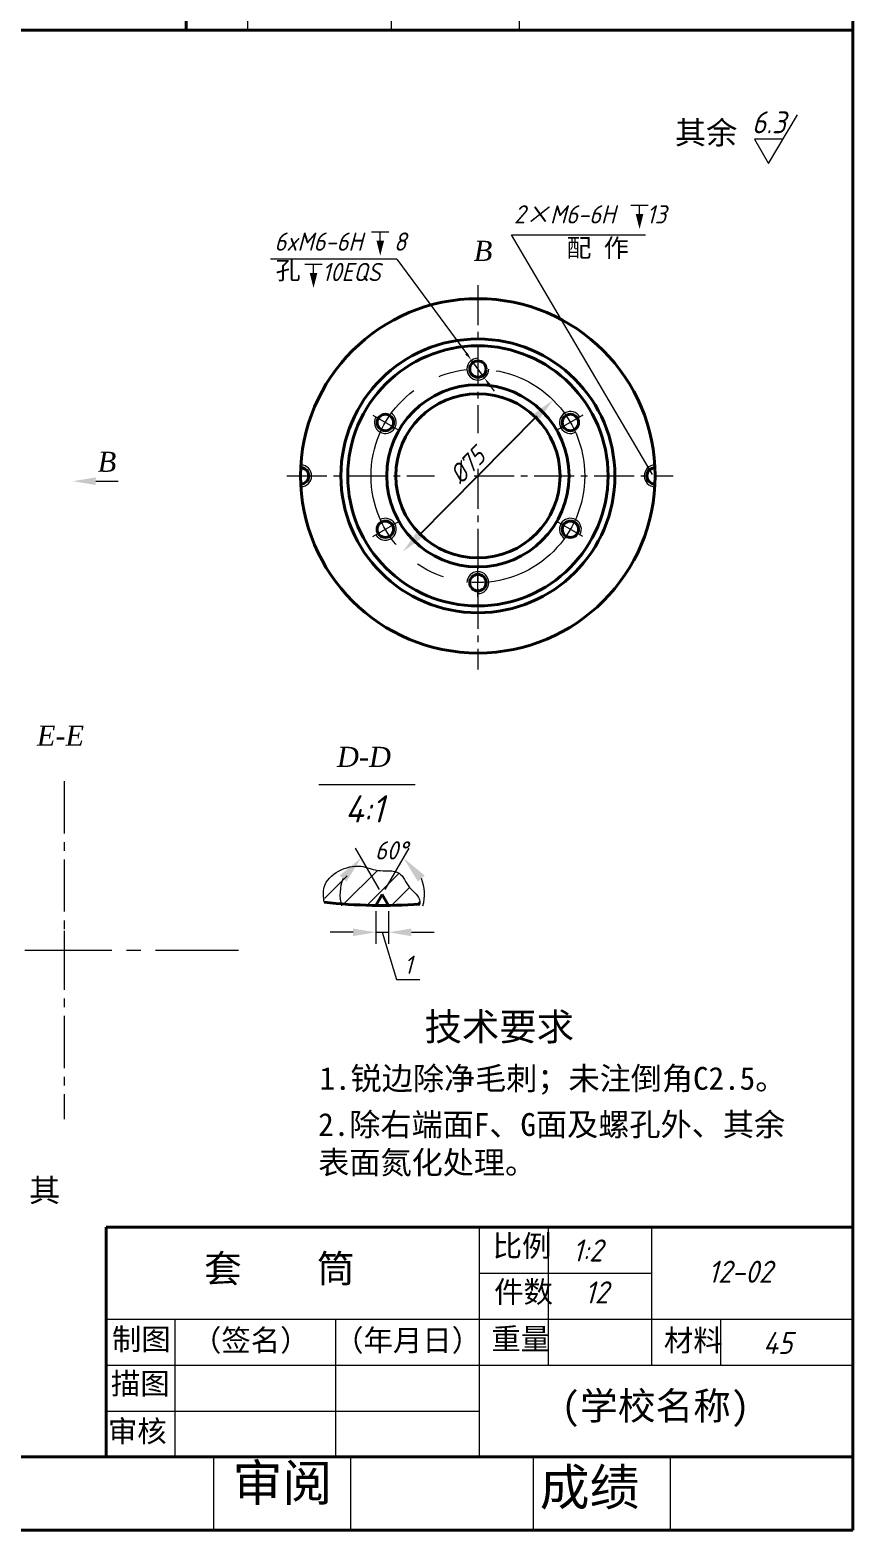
# Model space of a CAD drawing. Header units: millimetres. Extents: x -788 to 610, y 426 to 1022.
# Drawn here: x 519.6 to 609.7, y 426 to 590.4 of the extents above; entities that cross this region are included whole.
import ezdxf

# ---------------------------------------------------------------- set-up
doc = ezdxf.new("R2010")
doc.units = ezdxf.units.MM
doc.linetypes.add('CENTER2', pattern=[28.575, 19.05, -3.175, 3.175, -3.175])
doc.layers.get('0').update_dxf_attribs({"lineweight": 13})
for name, color, linetype, lineweight in [('出图', 7, 'Continuous', 13), ('剖面线', 7, 'Continuous', 9), ('点画线', 7, 'CENTER2', 15), ('粗线', 7, 'Continuous', 40), ('粗线112', 7, 'Continuous', 40), ('细线', 7, 'Continuous', 13)]:
    doc.layers.add(name, color=color, linetype=linetype, lineweight=lineweight)
doc.styles.get("Standard").update_dxf_attribs({"font": 'txt.shx'})
doc.styles.add('style1', font='SIMFANG.TTF', dxfattribs={"height": 2.5})
doc.styles.add('style3', font='SIMFANG.TTF', dxfattribs={"height": 2})
doc.styles.add('数字', font='isocp.shx', dxfattribs={"oblique": 15, "height": 2})
doc.dimstyles.new('Copy(3) of ISO-25', dxfattribs={"dimtxt": 2, "dimasz": 2.5, "dimexe": 1.25, "dimexo": 0.625, "dimtad": 2, "dimdec": 0, "dimdsep": 46, "dimtxsty": '数字', "dimcen": 0, "dimadec": 0, "dimazin": 0, "dimtfac": 1, "dimtdec": 0, "dimtmove": 0, "dimatfit": 1, "dimfxl": 0, "dimarcsym": 0})

# ---------------------------------------------------------------- blocks, each defined once
blk = doc.blocks.new('*D41')
at = {"layer": 'Defpoints', "color": 0, "linetype": 'Continuous'}
for p in [(576.84, 549.88), (560.38, 533.24)]:
    blk.add_point(p, dxfattribs=at)
at = {"layer": '细线', "color": 0, "linetype": 'Continuous', "lineweight": -2}
blk.add_line((575.08, 548.1), (562.14, 535.02), dxfattribs=at)
at = {"layer": '细线', "color": 0, "linetype": 'Continuous'}
for points in [[(574.78, 548.39), (575.38, 547.81), (576.84, 549.88)], [(561.84, 535.31), (562.44, 534.73), (560.38, 533.24)]]:
    blk.add_solid(points, dxfattribs=at)
at = {"layer": '细线', "color": 0, "linetype": 'Continuous', "insert": (567.45, 542.7), "char_height": 2, "attachment_point": 5, "rotation": 45.3082, "style": '数字'}
blk.add_mtext('%%c75', dxfattribs=at)

msp = doc.modelspace()

# ---------------------------------------------------------------- hatches: boundary and pattern name
at = {"layer": '剖面线', "linetype": 'Continuous'}
h = msp.add_hatch(dxfattribs=at)
h.set_pattern_fill('ANSI31', color=256, scale=0.6, style=0)
h.paths.add_polyline_path([(561.276, 496.358), (561.2, 496.358), (561.2, 496.434), (561.124, 496.434), (561.124, 496.509), (561.048, 496.509), (561.048, 496.585), (560.896, 496.585), (560.896, 496.661), (560.82, 496.661), (560.82, 496.813), (560.744, 496.813), (560.744, 496.889), (560.593, 496.889), (560.593, 496.965), (560.517, 496.965), (560.517, 497.117), (560.441, 497.117), (560.441, 497.192), (560.365, 497.192), (560.365, 497.344), (560.289, 497.344), (560.289, 497.496), (560.213, 497.496), (560.213, 497.648), (560.137, 497.648), (560.137, 497.799), (560.061, 497.799), (560.061, 497.875), (559.985, 497.875), (559.985, 498.027), (559.909, 498.027), (559.909, 498.103), (559.833, 498.103), (559.833, 498.179), (559.681, 498.179), (559.681, 498.255), (559.529, 498.255), (559.529, 498.331), (557.327, 498.331), (557.327, 498.255), (556.947, 498.255), (556.947, 498.179), (556.719, 498.179), (556.719, 498.103), (556.567, 498.103), (556.567, 498.027), (556.187, 498.027), (556.187, 497.951), (555.959, 497.951), (555.959, 497.875), (555.731, 497.875), (555.731, 497.799), (555.428, 497.799), (555.428, 497.724), (554.212, 497.724), (554.212, 497.648), (553.757, 497.648), (553.757, 497.572), (553.605, 497.572), (553.605, 497.496), (553.453, 497.496), (553.453, 497.42), (553.301, 497.42), (553.301, 497.344), (553.149, 497.344), (553.149, 497.268), (553.073, 497.268), (553.073, 497.192), (552.997, 497.192), (552.997, 497.117), (552.921, 497.117), (552.921, 497.041), (552.845, 497.041), (552.845, 496.965), (552.769, 496.965), (552.769, 496.813), (552.617, 496.813), (552.617, 496.737), (552.541, 496.737), (552.541, 496.585), (552.465, 496.585), (552.465, 496.509), (552.389, 496.509), (552.389, 496.358), (552.313, 496.358), (552.313, 496.282), (552.238, 496.282), (552.238, 496.13), (552.162, 496.13), (552.162, 495.978), (552.086, 495.978), (552.086, 495.827), (552.01, 495.827), (552.01, 495.675), (551.934, 495.675), (551.934, 495.447), (551.858, 495.447), (551.858, 495.22), (551.782, 495.22), (551.782, 494.838, 0.0248947), (557.443, 494.487), (558.134, 495.683), (558.824, 494.487, 0.0151018), (562.264, 494.633), (562.264, 494.916), (562.188, 494.916), (562.188, 494.992), (562.112, 494.992), (562.112, 495.068), (562.036, 495.068), (562.036, 495.295), (561.96, 495.295), (561.96, 495.523), (561.884, 495.523), (561.884, 495.599), (561.808, 495.599), (561.808, 495.827), (561.732, 495.827), (561.732, 495.978), (561.58, 495.978), (561.58, 496.054), (561.504, 496.054), (561.504, 496.206), (561.428, 496.206), (561.428, 496.282), (561.276, 496.282)])

# ---------------------------------------------------------------- linework, layer by layer
for p, q in [((573.183, 590.419), (573.183, 612.883)), ((543.418, 590.419), (543.418, 603.898)), ((559.143, 590.419), (559.143, 603.898)), ((568.789, 434.044), (568.789, 459.212)), ((576.339, 444.112), (576.339, 459.212)), ((587.665, 444.112), (587.665, 459.212)), ((568.789, 454.179), (587.665, 454.179)), ((527.891, 449.145), (609.687, 449.145)), ((535.441, 434.044), (535.441, 449.145)), ((553.059, 434.044), (553.059, 449.145)), ((527.891, 444.112), (568.789, 444.112)), ((568.789, 444.112), (609.687, 444.112)), ((527.891, 439.078), (568.789, 439.078)), ((539.687, 426.044), (539.687, 434.044)), ((554.687, 426.044), (554.687, 434.044)), ((574.687, 426.044), (574.687, 434.044)), ((589.687, 426.044), (589.687, 434.044))]:
    msp.add_line(p, q)
at = {"layer": '出图', "linetype": 'Continuous'}
for p, q in [((600.447, 575.783), (603.617, 581.135)), ((601.992, 578.459), (598.902, 578.459)), ((598.902, 578.459), (600.447, 575.783)), ((559.744, 565.307), (545.91, 565.307)), ((559.744, 565.307), (567.365, 554.952)), ((569.321, 552.294), (567.899, 554.227)), ((568.61, 554.831), (568.61, 551.54)), ((569.855, 551.569), (570.388, 550.844)), ((557.117, 548.196), (559.967, 546.55)), ((580.103, 548.196), (577.252, 546.55)), ((526.76, 540.976), (529.223, 540.962)), ((557.117, 534.925), (559.967, 536.571)), ((580.103, 534.925), (577.252, 536.571)), ((568.61, 528.289), (568.61, 531.581)), ((551.208, 507.75), (561.735, 507.75)), ((557.821, 496.224), (555.194, 500.775)), ((558.446, 496.224), (561.074, 500.775)), ((557.443, 493.862), (557.443, 490.291)), ((558.824, 493.862), (558.824, 490.291)), ((554.943, 491.541), (552.443, 491.541)), ((557.443, 491.541), (558.824, 491.541)), ((557.443, 491.541), (558.824, 491.541)), ((558.134, 491.541), (559.69, 486.353)), ((561.324, 491.541), (563.824, 491.541)), ((559.69, 486.353), (562.266, 486.353))]:
    msp.add_line(p, q, dxfattribs=at)
at = {"layer": '出图', "linetype": 'CENTER2', "ltscale": 0.23}
for p, q in [((568.61, 562.466), (568.61, 546.236)), ((547.692, 541.56), (563.864, 541.56)), ((568.198, 541.56), (590.003, 541.56)), ((568.61, 542.322), (568.61, 520.348))]:
    msp.add_line(p, q, dxfattribs=at)
at = {"layer": '出图', "linetype": 'CENTER2', "ltscale": 0.3}
msp.add_line((523.297, 508.092), (523.297, 471.078), dxfattribs=at)
at = {"layer": '出图', "linetype": 'CENTER2', "ltscale": 0.5}
msp.add_line((504.724, 489.585), (542.409, 489.585), dxfattribs=at)
at = {"layer": '出图', "linetype": 'CENTER2'}
msp.add_circle((568.61, 541.56), 11.7, dxfattribs=at)
at = {"layer": '出图', "linetype": 'Continuous'}
for centre, radius, start, end in [((568.61, 553.26), 1.2, 90, 0), ((558.477, 547.41), 1.2, 150, 60), ((578.742, 547.41), 1.2, 30, 300), ((549.195, 541.56), 1.2, 271.77094, 88.22906), ((588.025, 541.56), 1.2, 91.77094, 268.22906), ((558.477, 535.71), 1.2, 210, 120), ((578.742, 535.71), 1.2, 330, 240), ((568.61, 529.86), 1.2, 270, 180), ((558.134, 495.683), 4.63, 157.80496, 195.60992), ((558.134, 495.683), 4.63, 344.39008, 22.19504)]:
    msp.add_arc(centre, radius, start, end, dxfattribs=at)
for points in [[(567.486, 555.041), (567.244, 554.863), (567.899, 554.227)], [(569.975, 551.658), (569.734, 551.48), (569.321, 552.294)], [(553.47, 497.761), (554.223, 497.103), (555.819, 499.693)], [(562.044, 497.103), (562.798, 497.761), (560.449, 499.693)], [(554.943, 491.957), (554.943, 491.124), (557.443, 491.541)], [(561.324, 491.957), (561.324, 491.124), (558.824, 491.541)]]:
    msp.add_solid(points, dxfattribs=at)
at = {"layer": '点画线', "linetype": 'Continuous'}
msp.add_solid([(526.76, 541.392), (526.76, 540.559), (524.26, 540.976)], dxfattribs=at)
at = {"layer": '粗线'}
for p, q in [((609.687, 755.419), (609.687, 426.044)), ((536.679, 612.883), (536.679, 590.419)), ((609.687, 590.419), (609.687, 607.699)), ((384.687, 590.419), (609.687, 590.419)), ((553.527, 590.419), (609.687, 590.419)), ((609.687, 459.212), (527.891, 459.212)), ((527.891, 459.212), (527.891, 434.044)), ((609.687, 434.044), (609.687, 459.212)), ((384.687, 434.044), (609.687, 434.044)), ((527.891, 434.044), (609.687, 434.044))]:
    msp.add_line(p, q, dxfattribs=at)
at = {"layer": '粗线', "linetype": 'Continuous'}
for p, q in [((558.134, 495.683), (557.443, 494.487)), ((558.134, 495.683), (558.824, 494.487)), ((609.687, 426.044), (384.687, 426.044))]:
    msp.add_line(p, q, dxfattribs=at)
for centre, radius in [((568.61, 541.56), 19.415), ((568.61, 541.56), 15), ((568.61, 541.56), 14.25), ((568.61, 553.26), 0.9), ((568.61, 541.56), 9.979), ((568.61, 541.56), 9), ((558.477, 547.41), 0.9), ((578.742, 547.41), 0.9), ((558.477, 535.71), 0.9), ((578.742, 535.71), 0.9), ((568.61, 529.86), 0.9)]:
    msp.add_circle(centre, radius, dxfattribs=at)
for centre, radius, start, end in [((549.195, 541.56), 0.9, 271.32811, 88.67189), ((588.025, 541.56), 0.9, 91.32811, 268.67189), ((558.134, 551.483), 57, 263.60172, 274.15482)]:
    msp.add_arc(centre, radius, start, end, dxfattribs=at)
at = {"layer": '粗线112'}
msp.add_line((609.687, 434.044), (609.687, 462.044), dxfattribs=at)
at = {"layer": '细线', "linetype": 'Continuous'}
for p, q in [((585.367, 571.207), (587.261, 571.207)), ((586.314, 570.25), (586.314, 571.207)), ((556.971, 568.291), (558.865, 568.291)), ((557.918, 567.334), (557.918, 568.291)), ((587.726, 541.719), (572.275, 567.982)), ((572.275, 567.982), (586.978, 567.982)), ((549.663, 564.748), (551.556, 564.748)), ((550.61, 563.791), (550.61, 564.748)), ((523.297, 491.689), (523.297, 486.92)), ((521.191, 489.585), (525.825, 489.585))]:
    msp.add_line(p, q, dxfattribs=at)
at = {"layer": '细线'}
msp.add_line((595.215, 444.112), (595.215, 449.145), dxfattribs=at)
at = {"layer": '细线', "linetype": 'Continuous'}
msp.add_spline([(551.782, 494.838), (551.782, 496.5), (555.804, 498.774), (557.6, 498.331), (559.985, 498.021), (561.124, 496.466), (562.264, 494.912), (562.264, 494.633)], degree=3, dxfattribs=at)
for points in [[(585.898, 570.25), (586.731, 570.25), (586.314, 568.614)], [(557.501, 567.334), (558.334, 567.334), (557.918, 565.698)], [(550.193, 563.791), (551.026, 563.791), (550.61, 562.155)]]:
    msp.add_solid(points, dxfattribs=at)

# ---------------------------------------------------------------- texts
at = {"attachment_point": 1}
for s, insert, char_height, width in [('{\\f仿宋_GB2312|b0|i0|c134|p49;技术要求}', (562.775, 482.688), 3, 23.3701), ('{\\f仿宋_GB2312|b0|i0|c134|p49;1.锐边除净毛刺；未注倒角C2.5\\f宋体|b0|i0|c134|p2;。}', (551.263, 476.785), 2.5, 52.13322), ('{\\f仿宋_GB2312|b0|i0|c134|p49;2.除右端面F、G面及螺孔外、其余表面氮化处理\\f宋体|b0|i0|c134|p2;。}', (551.121, 471.73), 2.5, 51.71797), ('{\\fSimSun|b0|i0|c134|p2;1.该零件采用了       个基本视图，主视图是     剖视图；图中\\fTimes New Roman|b0|i1|c0|p18;A-A\\fSimSun|b0|i0|c134|p2;是断    图，其右边的图形是      图。}', (394.315, 464.514), 2.5, 129.84534)]:
    msp.add_mtext(s, dxfattribs=dict(at, insert=insert, char_height=char_height, width=width))
at = {"char_height": 4, "attachment_point": 1, "style": 'style1'}
for s, insert, width in [('审阅', (541.751, 433.223), 13.7378), ('成绩', (575.385, 432.75), 13.2641)]:
    msp.add_mtext(s, dxfattribs=dict(at, insert=insert, width=width))
at = {"layer": '出图', "linetype": 'Continuous', "attachment_point": 5, "style": '数字'}
for s, insert, char_height in [('6.3', (600.464, 580.302), 2.4), ('60%%d', (559.11, 500.519), 2), ('1', (560.978, 487.978), 2)]:
    msp.add_mtext(s, dxfattribs=dict(at, insert=insert, char_height=char_height))
at = {"layer": '出图', "linetype": 'Continuous', "attachment_point": 1, "style": '数字'}
for s, insert, char_height, width in [('2{\\fSimSun|b0|i0|c134|p54;×}M6-6H   13\\P  ', (572.563, 571.217), 2, 21.66825), ('6xM6-6H   8\\P{\\fSimSun|b0|i0|c134|p54;   } 10EQS', (546.322, 568.23), 2, 22.4778), ('4:1', (554.046, 506.567), 3, 15.9439)]:
    msp.add_mtext(s, dxfattribs=dict(at, insert=insert, char_height=char_height, width=width))
at = {"layer": '出图', "linetype": 'Continuous', "char_height": 2.2, "width": 15.9439, "attachment_point": 1}
for s, insert in [('{\\fTimes New Roman|b0|i1|c0|p18;B\\f宋体|b0|i0|c134|p54;\\H0.6818x; }', (568.162, 567.32)), ('{\\fTimes New Roman|b0|i1|c0|p18;B}', (526.977, 544.205)), ('{\\fTimes New Roman|b0|i1|c0|p18;E-E}', (520.313, 514.191)), ('{\\fTimes New Roman|b0|i1|c0|p18;D-D}', (553.186, 511.871))]:
    msp.add_mtext(s, dxfattribs=dict(at, insert=insert))
at = {"layer": '细线', "linetype": 'Continuous', "style": 'style3'}
for s, height, p in [('比例', 2.3595, (570.231, 456.002)), ('套    筒', 3.025, (538.623, 453.174)), ('件数', 2.3595, (570.392, 450.962)), ('制图', 2.3595, (528.537, 445.78)), ('（签名）', 2.3595, (537.3, 445.654)), ('（年月日）', 2.3595, (552.873, 445.654)), ('重量', 2.3595, (570.08, 445.815)), ('材料', 2.3595, (588.981, 445.642)), ('描图', 2.3595, (528.417, 440.914)), ('审核', 2.3595, (528.092, 435.695))]:
    msp.add_text(s, height=height, dxfattribs=at).set_placement(p)
at = {"layer": '细线', "linetype": 'Continuous', "style": '数字', "oblique": 15}
for s, p in [('1:2', (578.981, 455.465)), ('12-02', (593.812, 453.137)), (' 12', (578.93, 450.875)), ('  45', (597.066, 445.337))]:
    msp.add_text(s, height=2.42, dxfattribs=at).set_placement(p)
at = {"layer": '细线', "linetype": 'Continuous', "attachment_point": 1}
for s, insert, char_height, width, style in [('其余', (590.193, 580.415), 2.5, 6.6951, 'style1'), ('配 作', (578.309, 567.552), 2, 14.17609, 'style1'), ('孔', (546.465, 565.09), 2, 14.17609, 'style1'), ('(学校名称)', (577.75, 441.16), 3.025, 29.25296, 'style3')]:
    msp.add_mtext(s, dxfattribs=dict(at, insert=insert, char_height=char_height, width=width, style=style))

# ---------------------------------------------------------------- dimensions: what is measured, and where the dimension line sits
at = {"layer": '细线', "linetype": 'Continuous'}
dim = msp.add_diameter_dim_2p(p1=(576.838, 549.878), p2=(560.381, 533.243), text='%%c75', dimstyle='Copy(3) of ISO-25', dxfattribs=at)
dim.commit()
dim.dimension.update_dxf_attribs({"geometry": '*D41', "text_midpoint": (567.455, 542.703)})

doc.saveas('drawing.dxf')
